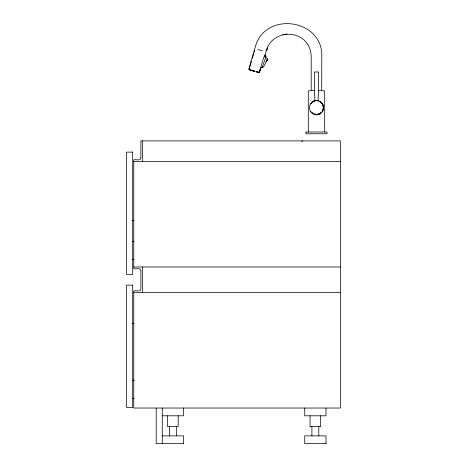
<?xml version="1.0" encoding="UTF-8"?>
<svg xmlns="http://www.w3.org/2000/svg" width="467" height="467" viewBox="0 0 467 467"><rect width="100%" height="100%" fill="white"/><g stroke="black" fill="none" stroke-linecap="round" stroke-linejoin="round"><path stroke-width="0.7" d="M318.144 100.901L318.19 95.367L318.558 95.11L318.593 71.988L314.39 71.988L314.425 95.11L314.793 95.373L314.84 100.901L316.498 100.481L318.144 100.901L317.513 100.697M262.086 67.324L262.279 67.102M315.289 100.691L312.884 101.339L310.246 103.989L309.294 107.614L310.246 111.234L312.884 113.89L316.492 114.853L320.099 113.89L322.732 111.234L323.701 107.614L322.726 103.995L320.093 101.345L317.694 100.691M322.411 111.047L323.141 108.303M322.697 111.216L323.66 107.614L322.697 104.013L320.076 101.374M248.713 69.344L255.145 47.447C264.45 10.443 323.783 18.756 321.786 57.266L321.699 89.81M248.993 69.612L251.456 61.241M252.279 58.451L253.715 53.571M254.124 52.176L254.743 50.086M314.723 90.499L311.197 90.499L311.197 57.272C311.127 27.81 268.922 26.222 265.39 54.96L263.604 57.669L259.29 72.455L257.539 72.163M257.002 72.011L259.483 72.478L260.568 68.392L259.331 72.438L260.615 68.386L261.234 67.668L262.092 67.569L262.466 66.594M265.49 58.136L262.185 67.382M265.945 56.647L265.816 56.98L266.038 56.402L264.602 55.766M267.048 49.356L266.494 50.775L267.638 47.92M265.028 57.99L265.186 57.622M266.412 61.259L267.591 58.854L265.373 57.254M266.371 61.317L267.585 58.9L263.499 67.026L263.02 67.201M264.118 56.157L264.871 55.398M310.257 103.995L310.701 103.551M311.075 103.674L313.071 101.666M319.913 113.563L320.911 112.559M320.093 113.884L322.726 111.234M251.847 70.511L253.645 70.914L251.748 70.482M301.489 141.378L302.686 140.894M315.237 100.714L312.89 101.345L314.7 100.895M317.181 114.298L319.23 113.75M316.498 114.818L320.076 113.855M283.667 34.412L282.792 34.535L287.036 34.038M321.786 90.499L318.004 90.499M310.882 90.68L308.296 90.948L308.296 131.998M322.102 90.68L324.682 90.948L324.682 131.998M314.962 114.129L316.498 114.8L318.266 114.129M133.766 161.553L340.355 161.553M132.698 220.319L134.152 220.319M132.698 241.334L134.157 241.334M132.698 259.5L134.157 259.5M133.766 266.984L340.355 266.984M133.766 292.628L340.355 292.628M132.698 323.613L134.152 323.613M132.698 380.249L134.157 380.249M132.698 398.415L134.157 398.415M162.265 415.799L183.513 415.799L183.513 408.03M162.265 435.88L183.513 435.88L183.513 443.65M183.636 443.65L156.206 443.65L156.206 408.03M326.106 443.65L304.735 443.65L304.735 435.88L325.989 435.88L325.989 443.65M252.087 70.587L252.869 70.809L249.6 69.869L252.869 70.809M313.754 113.75L315.809 114.298M254.474 71.048L253.61 70.786L255.35 71.288M249.547 69.618L249.938 69.729M251.853 70.517L253.406 70.961M258.175 72.344L259.232 72.648M249.886 69.951L252.297 70.64M256.581 71.644L257.696 71.965M254.41 71.276L252.052 70.389L252.945 70.692M250.645 69.933L251.264 70.108M251.176 70.278L252.933 70.786L251.643 70.4M256.243 71.778L258.963 72.566L256.336 71.801M257.918 72.262L258.946 72.566M257.842 49.49L262.191 50.786M319.913 101.666L321.909 103.674M312.073 112.559L313.071 113.563M310.286 111.216L312.908 113.855M322.411 104.182L323.141 106.925M325.989 408.03L325.989 415.799L304.735 415.799L304.735 408.03M320.677 415.799L320.677 426.622L310.047 426.622L310.047 415.799M318.815 426.622L318.815 435.88M311.909 426.622L311.909 435.88M178.201 415.799L178.201 426.622L167.577 426.622L167.577 415.799M176.339 426.622L176.339 435.88M169.433 426.622L169.433 435.88M162.265 408.03L162.265 443.65M142.674 140.894L142.674 161.553M142.674 266.984L142.674 292.628M140.894 157.986C140.421 161.249 135.769 159.224 133.766 159.767L133.766 268.764C135.769 269.307 140.421 267.282 140.894 270.545L140.894 289.067C140.421 292.324 135.769 290.299 133.766 290.848L133.766 408.03L340.355 408.03L340.355 140.894L140.894 140.894L140.894 157.986M305.961 132.044L305.914 133.766L327.069 133.766L326.894 131.998L305.961 132.044M266.78 60.506L266.558 61.025L266.984 60.097L266.78 60.506M266.855 60.371L266.155 61.714L266.855 60.371M265.39 54.96L264.964 55.077L265.39 54.96M261.934 67.686L261.234 67.668L261.934 67.686M132.698 152.114L126.645 152.114L126.645 274.462L132.698 274.462L132.698 152.114M132.698 285.144L126.645 285.144L126.645 407.498L132.698 407.498L132.698 285.144M259.29 72.455L257.796 72.052L259.29 72.455"/></g></svg>
